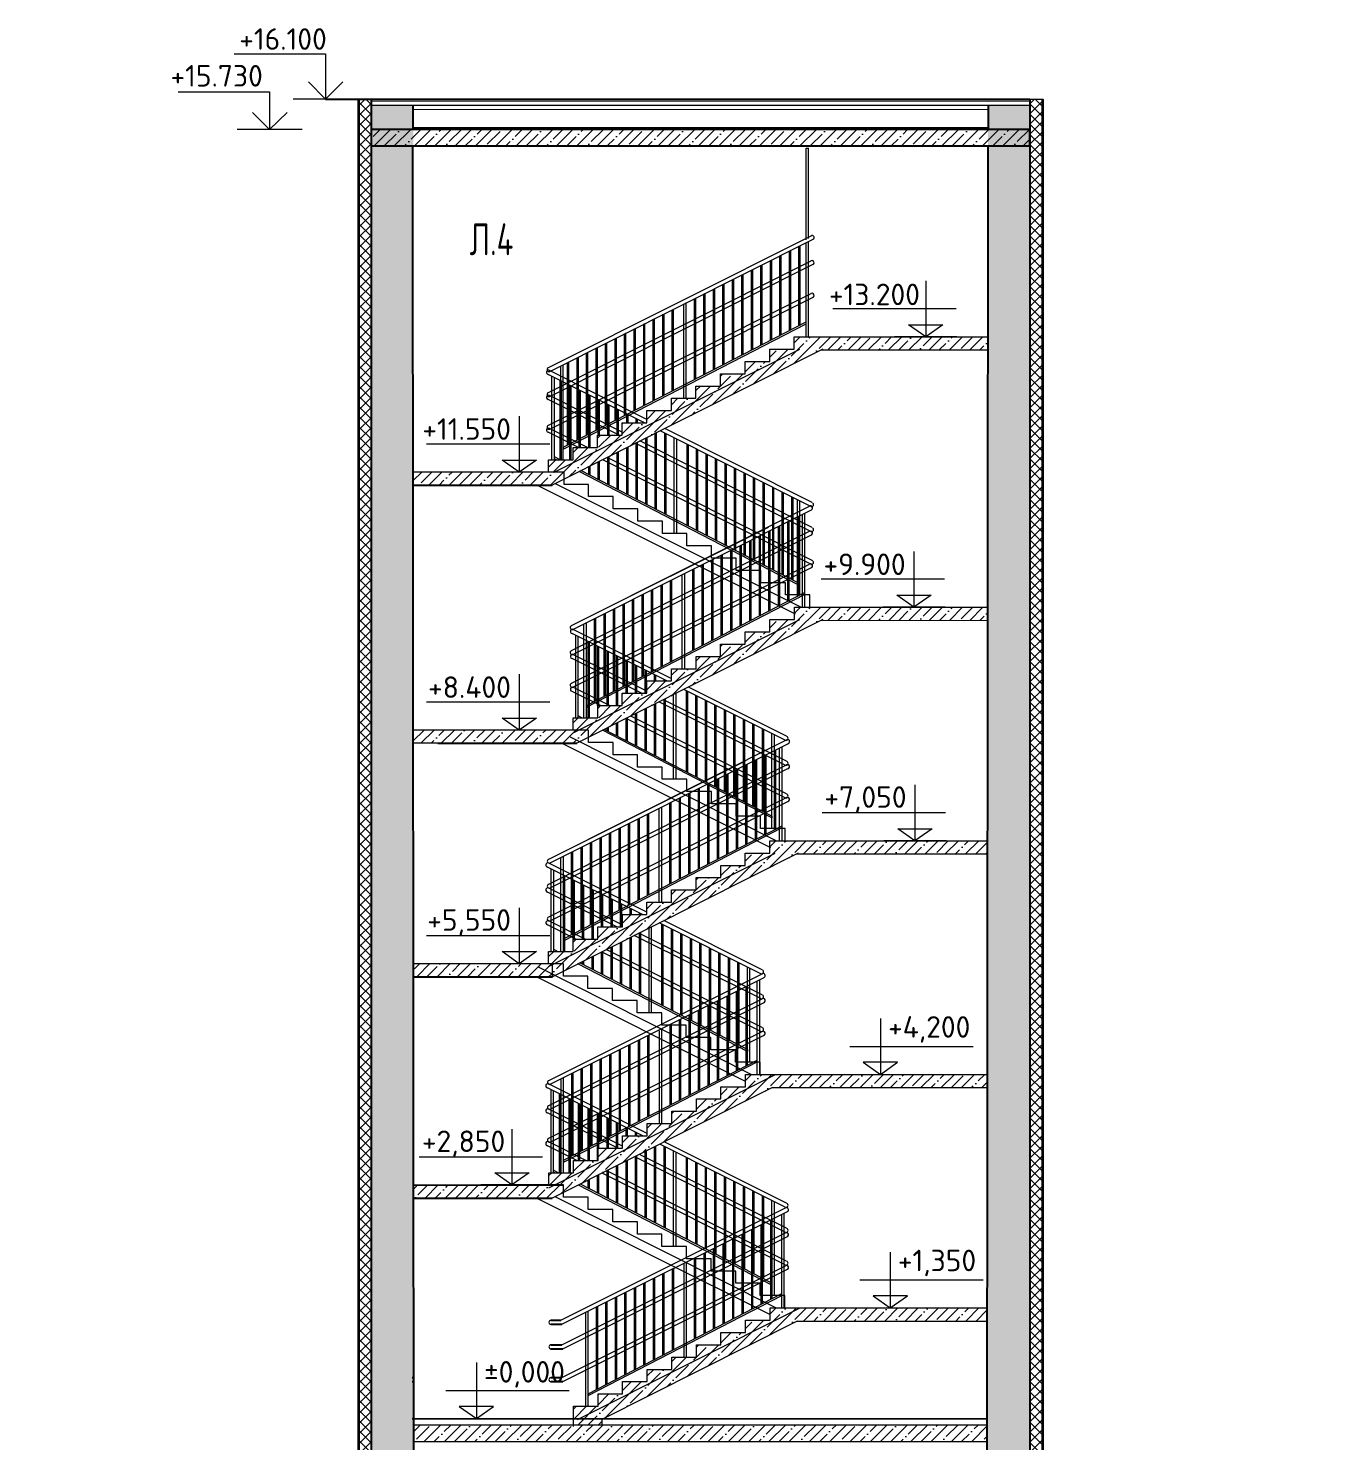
# Model space of a CAD drawing. Header units: millimetres. Extents: x -136099598 to 11807193, y 0 to 779331.
# Drawn here: x 621189 to 637081, y 288270 to 305520 of the extents above; entities that cross this region are included whole.
import ezdxf
from ezdxf import colors
from ezdxf.entities.mleader import LeaderData, LeaderLine
from ezdxf.math import Vec2, Vec3

# ---------------------------------------------------------------- set-up
doc = ezdxf.new("R2010")
doc.units = ezdxf.units.MM
doc.header["$MEASUREMENT"] = 0
doc.layers.get('0').update_dxf_attribs({"color": 250, "lineweight": 9})
doc.layers.add('PDF _0', color=7, linetype='Continuous')
for name, color, linetype, lineweight in [('АР_Отметки', 250, 'Continuous', 15), ('СТЕНЫ кирпич ЛИДЕР', 250, 'Continuous', 15), ('Штриховка', 7, 'Continuous', 5)]:
    doc.layers.add(name, color=color, linetype=linetype, lineweight=lineweight)
doc.styles.add('ISOCPEUR', font='isocpeur.ttf', dxfattribs={"width": 0.7})
doc.styles.add('PDF ISOCPEUR', font='isocpeur.ttf')
pattern_1 = [(45, (-72610.68, 5075.9), (-61.871843, 61.871843), []), (135, (-72610.68, 5075.9), (-61.871843, -61.871843), [])]
pattern_2 = [(45, (-68237.44, 8036.33), (-123.743687, 123.743687), []), (45, (-68113.7, 8036.33), (-123.743687, 123.743687), [218.75, -43.75, 0, -43.75])]

# ---------------------------------------------------------------- blocks, each defined once
blk = doc.blocks.new('A$Cd8d14d9d')
at = {"ltscale": 150}
for p, q in [((0, 682), (0, 0)), ((-372, 341), (1132, 341)), ((-380, 0), (380, 0))]:
    blk.add_line(p, q, dxfattribs=at)
blk.add_lwpolyline([(0, 0), (210, 147), (-210, 147), (0, 0)], dxfattribs=at)
blk = doc.blocks.new('A$C60dc54dd')
at = {"ltscale": 150}
for p, q in [((-149, 1127), (2462, 2432)), ((-149, 1127), (2251, 2327)), ((-133, 1079), (2469, 2379)), ((2257, 1301), (2257, 2274)), ((2273, 1310), (2273, 2282)), ((2393, 1208), (2393, 2342)), ((2393, 1374), (2393, 2342)), ((2423, 1208), (2423, 2357)), ((2423, 1389), (2423, 2351)), ((-149, 822), (2452, 2122)), ((-133, 774), (2469, 2074)), ((1909, 1124), (1909, 2099)), ((1925, 1132), (1925, 2107)), ((2025, 1184), (2025, 2156)), ((2041, 1192), (2041, 2164)), ((2141, 1243), (2141, 2217)), ((2157, 1251), (2157, 2225)), ((1561, 944), (1561, 1925)), ((1577, 952), (1577, 1932)), ((1677, 1007), (1677, 1985)), ((1693, 1015), (1693, 1993)), ((1793, 1065), (1793, 2042)), ((1809, 1073), (1809, 2050)), ((1200, 600), (1200, 1733)), ((1230, 600), (1230, 1748)), ((1329, 826), (1329, 1811)), ((1345, 834), (1345, 1819)), ((1445, 885), (1445, 1868)), ((1461, 893), (1461, 1876)), ((-149, 422), (2452, 1722)), ((-133, 374), (2469, 1674)), ((826, 564), (826, 1561)), ((842, 572), (842, 1569)), ((942, 623), (942, 1618)), ((958, 631), (958, 1626)), ((1058, 681), (1058, 1673)), ((1074, 690), (1074, 1681)), ((478, 385), (478, 1385)), ((494, 393), (494, 1393)), ((594, 444), (594, 1443)), ((610, 452), (610, 1451)), ((710, 503), (710, 1501)), ((726, 511), (726, 1508)), ((30, 152), (2393, 1374)), ((30, 129), (2393, 1352)), ((146, 209), (146, 1212)), ((246, 260), (246, 1262)), ((262, 268), (262, 1270)), ((362, 319), (362, 1320)), ((378, 327), (378, 1328)), ((0, 0), (0, 1140)), ((30, 0), (30, 1155)), ((130, 201), (130, 1204)), ((30, 152), (30, 129))]:
    blk.add_line(p, q, dxfattribs=at)
for centre, radius, start, end in [((2463, 2405), 26.6, 282.7364, 93.0264), ((2464, 2100), 25.6, 280.7204, 119.321), ((2464, 1700), 25.6, 280.7204, 119.321), ((-142, 1102), 25.1, 115.4765, 291.9955), ((-142, 797), 25.1, 115.4765, 291.9955), ((-142, 397), 25.1, 115.4765, 291.9955)]:
    blk.add_arc(centre, radius, start, end, dxfattribs=at)
blk = doc.blocks.new('A$Cf1d234b8')
at = {"ltscale": 150}
for p, q in [((-149, 1127), (2762, 2587)), ((-133, 1079), (2769, 2535)), ((2605, 1479), (2605, 2451)), ((2621, 1487), (2621, 2459)), ((2668, 1349), (2668, 2483)), ((2698, 1349), (2698, 2497)), ((-149, 1127), (2251, 2327)), ((-149, 822), (2752, 2277)), ((2257, 1301), (2257, 2274)), ((2273, 1310), (2273, 2282)), ((2373, 1361), (2373, 2334)), ((2389, 1369), (2389, 2342)), ((2489, 1420), (2489, 2395)), ((2505, 1428), (2505, 2402)), ((-133, 774), (2769, 2230)), ((1909, 1124), (1909, 2099)), ((1925, 1132), (1925, 2107)), ((2025, 1184), (2025, 2156)), ((2041, 1192), (2041, 2164)), ((2141, 1243), (2141, 2217)), ((2157, 1251), (2157, 2225)), ((1561, 944), (1561, 1925)), ((1577, 952), (1577, 1932)), ((1677, 1007), (1677, 1985)), ((1693, 1015), (1693, 1993)), ((1793, 1065), (1793, 2042)), ((1809, 1073), (1809, 2050)), ((-149, 422), (2752, 1877)), ((-133, 374), (2769, 1830)), ((1200, 600), (1200, 1747)), ((1230, 600), (1230, 1762)), ((1329, 826), (1329, 1811)), ((1345, 834), (1345, 1819)), ((1445, 885), (1445, 1868)), ((1461, 893), (1461, 1876)), ((826, 564), (826, 1561)), ((842, 572), (842, 1569)), ((942, 623), (942, 1618)), ((958, 631), (958, 1626)), ((1058, 681), (1058, 1673)), ((1074, 690), (1074, 1681)), ((30, 152), (2693, 1530)), ((30, 129), (2693, 1507)), ((478, 385), (478, 1385)), ((494, 393), (494, 1393)), ((594, 444), (594, 1443)), ((610, 452), (610, 1451)), ((710, 503), (710, 1501)), ((726, 511), (726, 1508)), ((146, 209), (146, 1212)), ((246, 260), (246, 1262)), ((262, 268), (262, 1270)), ((362, 319), (362, 1320)), ((378, 327), (378, 1328)), ((0, 0), (0, 1140)), ((30, 0), (30, 1155)), ((130, 201), (130, 1204)), ((30, 152), (30, 129))]:
    blk.add_line(p, q, dxfattribs=at)
for centre, radius, start, end in [((2764, 2561), 26.6, 282.7364, 93.0264), ((2765, 2255), 25.6, 280.7204, 119.321), ((2765, 1855), 25.6, 280.7204, 119.321), ((-142, 1102), 25.1, 115.4765, 291.9955), ((-142, 797), 25.1, 115.4765, 291.9955), ((-142, 397), 25.1, 115.4765, 291.9955)]:
    blk.add_arc(centre, radius, start, end, dxfattribs=at)
blk = doc.blocks.new('A$C37cbaa30')
at = {"ltscale": 150}
for p, q in [((2995, 2685), (2995, 3802)), ((2995, 3802), (3025, 3802)), ((3025, 2700), (3025, 3802)), ((-149, 1127), (3064, 2739)), ((-133, 1079), (3071, 2687)), ((2907, 1631), (2907, 2603)), ((2923, 1639), (2923, 2611)), ((2995, 1500), (2995, 2649)), ((3025, 1500), (3025, 2664)), ((-149, 822), (3054, 2429)), ((2559, 1458), (2559, 2430)), ((2575, 1466), (2575, 2438)), ((2675, 1517), (2675, 2490)), ((2691, 1525), (2691, 2498)), ((2791, 1576), (2791, 2551)), ((2807, 1584), (2807, 2559)), ((-133, 774), (3071, 2382)), ((2211, 1280), (2211, 2255)), ((2227, 1288), (2227, 2263)), ((2327, 1340), (2327, 2313)), ((2343, 1348), (2343, 2320)), ((2443, 1399), (2443, 2373)), ((2459, 1407), (2459, 2381)), ((1863, 1100), (1863, 2081)), ((1879, 1108), (1879, 2089)), ((1979, 1163), (1979, 2141)), ((1995, 1171), (1995, 2149)), ((2095, 1221), (2095, 2198)), ((2111, 1230), (2111, 2206)), ((-149, 422), (3054, 2029)), ((-133, 374), (3071, 1982)), ((1502, 756), (1502, 1904)), ((1532, 756), (1532, 1919)), ((1631, 982), (1631, 1967)), ((1647, 991), (1647, 1975)), ((1747, 1041), (1747, 2024)), ((1763, 1049), (1763, 2032)), ((1244, 779), (1244, 1775)), ((1260, 787), (1260, 1782)), ((1360, 838), (1360, 1829)), ((1376, 846), (1376, 1837)), ((30, 152), (2995, 1682)), ((30, 129), (2995, 1659)), ((896, 600), (896, 1599)), ((912, 608), (912, 1607)), ((1012, 659), (1012, 1657)), ((1028, 667), (1028, 1665)), ((1128, 720), (1128, 1717)), ((1144, 728), (1144, 1725)), ((548, 416), (548, 1418)), ((564, 424), (564, 1426)), ((664, 475), (664, 1476)), ((680, 483), (680, 1484)), ((780, 541), (780, 1541)), ((796, 549), (796, 1549)), ((199, 240), (199, 1243)), ((215, 248), (215, 1251)), ((315, 299), (315, 1302)), ((331, 307), (331, 1310)), ((432, 357), (432, 1361)), ((448, 365), (448, 1368)), ((0, 0), (0, 1140)), ((30, 0), (30, 1155)), ((83, 182), (83, 1185)), ((99, 190), (99, 1193)), ((30, 152), (30, 129))]:
    blk.add_line(p, q, dxfattribs=at)
for centre, radius, start, end in [((3065, 2713), 26.6, 282.7364, 93.0264), ((3066, 2407), 25.6, 280.7204, 119.321), ((3066, 2007), 25.6, 280.7204, 119.321), ((-142, 1102), 25.1, 115.4765, 291.9955), ((-142, 797), 25.1, 115.4765, 291.9955), ((-142, 397), 25.1, 115.4765, 291.9955)]:
    blk.add_arc(centre, radius, start, end, dxfattribs=at)
blk = doc.blocks.new('_DotSmall')
at = {"color": 0, "linetype": 'ByBlock', "const_width": 0.5}
blk.add_lwpolyline([(-0.0625, 0, 1), (0.0625, 0, 1)], format="xyb", close=True, dxfattribs=at)
blk = doc.blocks.new('A$C9e53ad89')
at = {"ltscale": 150}
for p, q in [((-1574, 1950), (-2739, 2535)), ((-1521, 1980), (-2732, 2587)), ((-2693, 1500), (-2693, 2512)), ((-2663, 1500), (-2663, 2498)), ((-2591, 1500), (-2591, 2459)), ((-2575, 1500), (-2575, 2451)), ((-1821, 1825), (-2722, 2277)), ((-2475, 1500), (-2475, 2402)), ((-2459, 1500), (-2459, 2395)), ((-2359, 1650), (-2359, 2342)), ((-2343, 1650), (-2343, 2334)), ((-2243, 1650), (-2243, 2282)), ((-2227, 1650), (-2227, 2274)), ((-1879, 1798), (-2739, 2230)), ((-2127, 1650), (-2127, 2225)), ((-2111, 1800), (-2111, 2217)), ((-2011, 1800), (-2011, 2164)), ((-1995, 1800), (-1995, 2156)), ((-1895, 1800), (-1895, 2107)), ((-1879, 1798), (-1879, 2099)), ((-1779, 1950), (-1779, 2050)), ((-1763, 1950), (-1763, 2042)), ((-1663, 1950), (-1663, 1993)), ((-1647, 1950), (-1647, 1985)), ((-2381, 1650), (-2739, 1830)), ((-2269, 1650), (-2722, 1877)), ((-1547, 952), (-1547, 1758)), ((-1531, 944), (-1531, 1766)), ((-1431, 893), (-1431, 1816)), ((-1415, 885), (-1415, 1824)), ((163, 1079), (-1369, 1847)), ((-1315, 834), (-1315, 1819)), ((179, 1127), (-1313, 1875)), ((-1299, 826), (-1299, 1811)), ((-1200, 600), (-1200, 1762)), ((-1170, 600), (-1170, 1747)), ((-1895, 1132), (-1895, 1582)), ((-1879, 1124), (-1879, 1590)), ((-1779, 1073), (-1779, 1641)), ((-1763, 1065), (-1763, 1649)), ((163, 774), (-1672, 1694)), ((-1663, 1015), (-1663, 1699)), ((-1647, 1007), (-1647, 1707)), ((179, 822), (-1616, 1723)), ((-1044, 690), (-1044, 1681)), ((-1028, 681), (-1028, 1673)), ((-928, 631), (-928, 1626)), ((-912, 623), (-912, 1618)), ((-812, 572), (-812, 1569)), ((-796, 564), (-796, 1561)), ((-2606, 1500), (-2663, 1530)), ((-2649, 1500), (-2663, 1507)), ((-2243, 1310), (-2243, 1407)), ((-2227, 1301), (-2227, 1415)), ((-2127, 1251), (-2127, 1466)), ((-2111, 1243), (-2111, 1474)), ((163, 374), (-2070, 1494)), ((179, 422), (-2014, 1522)), ((-2011, 1192), (-2011, 1524)), ((-1995, 1184), (-1995, 1532)), ((-696, 511), (-696, 1508)), ((-680, 503), (-680, 1501)), ((-580, 452), (-580, 1451)), ((-564, 444), (-564, 1443)), ((-464, 393), (-464, 1393)), ((-448, 385), (-448, 1385)), ((0, 129), (-2358, 1349)), ((0, 152), (-2336, 1360)), ((-348, 327), (-348, 1328)), ((-332, 319), (-332, 1320)), ((-232, 268), (-232, 1270)), ((-216, 260), (-216, 1262)), ((-116, 209), (-116, 1212)), ((-100, 201), (-100, 1204)), ((0, 0), (0, 1155)), ((30, 0), (30, 1140)), ((0, 152), (0, 129))]:
    blk.add_line(p, q, dxfattribs=at)
for centre, radius, start, end in [((-2734, 2561), 26.6, 86.9736, 257.2636), ((-2735, 2255), 25.6, 60.679, 259.2796), ((-2735, 1855), 25.6, 60.679, 259.2796), ((172, 1102), 25.1, 248.0045, 64.5235), ((172, 797), 25.1, 248.0045, 64.5235), ((172, 397), 25.1, 248.0045, 64.5235)]:
    blk.add_arc(centre, radius, start, end, dxfattribs=at)
blk = doc.blocks.new('A$C8996619b')
at = {"ltscale": 150}
for p, q in [((-1228, 1830), (-2432, 2432)), ((-1282, 1801), (-2439, 2379)), ((-2393, 1351), (-2393, 2357)), ((-2393, 1389), (-2393, 2351)), ((-2363, 1351), (-2363, 2342)), ((-2363, 1374), (-2363, 2342)), ((-2243, 1351), (-2243, 2282)), ((-2227, 1351), (-2227, 2274)), ((-1592, 1651), (-2439, 2074)), ((-1528, 1675), (-2422, 2122)), ((-2127, 1501), (-2127, 2225)), ((-2111, 1501), (-2111, 2217)), ((-2011, 1501), (-2011, 2164)), ((-1995, 1501), (-1995, 2156)), ((-1895, 1501), (-1895, 2107)), ((-1879, 1501), (-1879, 2099)), ((-1779, 1651), (-1779, 2050)), ((-1763, 1651), (-1763, 2042)), ((-1663, 1651), (-1663, 1993)), ((-1647, 1651), (-1647, 1985)), ((-1547, 1651), (-1547, 1932)), ((-1531, 1651), (-1531, 1925)), ((-1431, 1801), (-1431, 1876)), ((-1415, 1801), (-1415, 1868)), ((-1315, 1801), (-1315, 1819)), ((-1299, 1801), (-1299, 1811)), ((179, 1127), (-1020, 1726)), ((-2092, 1501), (-2439, 1674)), ((-1980, 1501), (-2422, 1722)), ((179, 822), (-1324, 1573)), ((-1315, 834), (-1315, 1578)), ((-1299, 826), (-1299, 1586)), ((-1200, 600), (-1200, 1636)), ((-1170, 600), (-1170, 1651)), ((163, 1079), (-1076, 1698)), ((-1044, 690), (-1044, 1681)), ((-1028, 681), (-1028, 1673)), ((-928, 631), (-928, 1626)), ((-912, 623), (-912, 1618)), ((-812, 572), (-812, 1569)), ((-796, 564), (-796, 1561)), ((-1663, 1015), (-1663, 1403)), ((-1647, 1007), (-1647, 1411)), ((-1547, 952), (-1547, 1461)), ((-1531, 944), (-1531, 1469)), ((-1431, 893), (-1431, 1520)), ((-1415, 885), (-1415, 1528)), ((163, 774), (-1380, 1545)), ((-696, 511), (-696, 1508)), ((-680, 503), (-680, 1501)), ((-580, 452), (-580, 1451)), ((-564, 444), (-564, 1443)), ((-464, 393), (-464, 1393)), ((-448, 385), (-448, 1385)), ((-2318, 1351), (-2363, 1374)), ((-2361, 1351), (-2363, 1352)), ((0, 152), (-2046, 1210)), ((-2011, 1192), (-2011, 1228)), ((-1995, 1184), (-1995, 1236)), ((-1895, 1132), (-1895, 1286)), ((-1879, 1124), (-1879, 1294)), ((-1779, 1073), (-1779, 1345)), ((163, 374), (-1779, 1344)), ((-1763, 1065), (-1763, 1353)), ((179, 422), (-1723, 1373)), ((-348, 327), (-348, 1328)), ((-332, 319), (-332, 1320)), ((-232, 268), (-232, 1270)), ((-216, 260), (-216, 1262)), ((-116, 209), (-116, 1212)), ((0, 129), (-2068, 1199)), ((-100, 201), (-100, 1204)), ((0, 0), (0, 1155)), ((30, 0), (30, 1140)), ((0, 152), (0, 129))]:
    blk.add_line(p, q, dxfattribs=at)
for centre, radius, start, end in [((-2433, 2405), 26.6, 86.9736, 257.2636), ((-2434, 2100), 25.6, 60.679, 259.2796), ((-2434, 1700), 25.6, 60.679, 259.2796), ((172, 1102), 25.1, 248.0045, 64.5235), ((172, 797), 25.1, 248.0045, 64.5235), ((172, 397), 25.1, 248.0045, 64.5235)]:
    blk.add_arc(centre, radius, start, end, dxfattribs=at)
blk = doc.blocks.new('A$Cab4fdd80')
at = {"ltscale": 150}
for p, q in [((-1866, 2100), (-3041, 2691)), ((-1838, 2142), (-3034, 2743)), ((-2995, 1650), (-2995, 2668)), ((-2965, 1650), (-2965, 2654)), ((-2893, 1650), (-2893, 2615)), ((-2877, 1650), (-2877, 2608)), ((-2138, 1988), (-3024, 2433)), ((-2777, 1650), (-2777, 2559)), ((-2761, 1650), (-2761, 2551)), ((-2661, 1800), (-2661, 2498)), ((-2645, 1800), (-2645, 2490)), ((-2545, 1800), (-2545, 2438)), ((-2529, 1800), (-2529, 2430)), ((-2175, 1950), (-3041, 2386)), ((-2429, 1950), (-2429, 2381)), ((-2413, 1950), (-2413, 2373)), ((-2313, 1950), (-2313, 2320)), ((-2297, 1950), (-2297, 2313)), ((-2197, 1950), (-2197, 2263)), ((-2181, 1950), (-2181, 2255)), ((-2081, 2100), (-2081, 2206)), ((-2065, 2100), (-2065, 2198)), ((-1965, 2100), (-1965, 2149)), ((-1949, 2100), (-1949, 2141)), ((-2671, 1800), (-3041, 1986)), ((-2560, 1800), (-3024, 2033)), ((-1849, 1108), (-1849, 1915)), ((-1833, 1100), (-1833, 1923)), ((-1733, 1049), (-1733, 1974)), ((-1717, 1041), (-1717, 1982)), ((163, 1079), (-1674, 2003)), ((179, 1127), (-1618, 2031)), ((-1617, 991), (-1617, 1975)), ((-1601, 982), (-1601, 1967)), ((-1502, 756), (-1502, 1919)), ((-1472, 756), (-1472, 1904)), ((-2197, 1288), (-2197, 1740)), ((-2181, 1280), (-2181, 1748)), ((-2081, 1230), (-2081, 1799)), ((-2065, 1221), (-2065, 1807)), ((163, 774), (-1977, 1851)), ((-1965, 1171), (-1965, 1857)), ((-1949, 1163), (-1949, 1865)), ((179, 822), (-1921, 1879)), ((-1346, 846), (-1346, 1837)), ((-1330, 838), (-1330, 1829)), ((-1230, 787), (-1230, 1782)), ((-1214, 779), (-1214, 1775)), ((-2895, 1650), (-2965, 1686)), ((-2939, 1650), (-2965, 1663)), ((-2545, 1466), (-2545, 1565)), ((-2529, 1458), (-2529, 1573)), ((-2429, 1407), (-2429, 1624)), ((-2413, 1399), (-2413, 1632)), ((163, 374), (-2375, 1651)), ((179, 422), (-2319, 1679)), ((-2313, 1348), (-2313, 1682)), ((-2297, 1340), (-2297, 1690)), ((-1114, 728), (-1114, 1725)), ((-1098, 720), (-1098, 1717)), ((-998, 667), (-998, 1665)), ((-982, 659), (-982, 1657)), ((-882, 608), (-882, 1607)), ((-866, 600), (-866, 1599)), ((0, 129), (-2662, 1506)), ((0, 152), (-2640, 1517)), ((-766, 549), (-766, 1549)), ((-750, 541), (-750, 1541)), ((-650, 483), (-650, 1484)), ((-634, 475), (-634, 1476)), ((-534, 424), (-534, 1426)), ((-518, 416), (-518, 1418)), ((-418, 365), (-418, 1368)), ((-402, 357), (-402, 1361)), ((-301, 307), (-301, 1310)), ((-285, 299), (-285, 1302)), ((-185, 248), (-185, 1251)), ((-169, 240), (-169, 1243)), ((-69, 190), (-69, 1193)), ((-53, 182), (-53, 1185)), ((0, 0), (0, 1155)), ((30, 0), (30, 1140)), ((0, 152), (0, 129))]:
    blk.add_line(p, q, dxfattribs=at)
for centre, radius, start, end in [((-3035, 2717), 26.6, 86.9736, 257.2636), ((-3036, 2411), 25.6, 60.679, 259.2796), ((-3036, 2011), 25.6, 60.679, 259.2796), ((172, 1102), 25.1, 248.0045, 64.5235), ((172, 797), 25.1, 248.0045, 64.5235), ((172, 397), 25.1, 248.0045, 64.5235)]:
    blk.add_arc(centre, radius, start, end, dxfattribs=at)

msp = doc.modelspace()

# ---------------------------------------------------------------- hatches: boundary and pattern name
at = {"ltscale": 100, "transparency": 33554687}
h = msp.add_hatch(dxfattribs=at)
h.set_pattern_fill('ANSI35', color=0, scale=700)
h.set_pattern_definition(pattern_2)
h.paths.add_polyline_path([(625886.949, 304580.022), (625887.01, 287366.637), (625371.899, 287366.64), (625371.837, 304580.024)])
h = msp.add_hatch(dxfattribs=at)
h.set_pattern_fill('ANSI35', color=0, scale=700)
h.set_pattern_definition(pattern_2)
h.paths.add_polyline_path([(632899.577, 304579.253), (632889.946, 287366.64), (633410.007, 287366.64), (633410.073, 304580.793)])
h = msp.add_hatch(dxfattribs=at)
h.set_pattern_fill('ANSI35', color=0, scale=700)
h.set_pattern_definition([(45, (127700.57, 3129.59), (-123.743687, 123.743687), []), (45, (127824.32, 3129.59), (-123.743687, 123.743687), [218.75, -43.75, 0, -43.75])])
h.paths.add_polyline_path([(633410.039, 304284.164), (625371.808, 304284.133), (625371.929, 304084.219), (625882.603, 304084.176), (625843.032, 304084.176), (633410.039, 304084.227)])
h = msp.add_hatch(dxfattribs=at)
h.set_pattern_fill('ANSI35', color=0, scale=700)
h.set_pattern_definition([(45, (-761587.18, -276703.47), (-123.743687, 123.743687), []), (45, (-761463.44, -276703.47), (-123.743687, 123.743687), [218.75, -43.75, 0, -43.75])])
h.paths.add_polyline_path([(628135.607, 300403.937), (628500.689, 300403.911), (627581.169, 299944.159), (625886.151, 299944.157), (625886.151, 300104.157), (627535.562, 300105.048), (627535.562, 300253.955), (627835.586, 300254.605), (627835.586, 300403.955)])
h.paths.add_polyline_path([(630863.933, 301593.955), (632897.765, 301594.115), (632897.765, 301754.115), (630535.563, 301753.955), (630535.563, 301603.955), (630235.563, 301603.955), (630235.563, 301453.955), (629935.563, 301453.955), (629935.563, 301303.955), (629635.563, 301303.955), (629635.563, 301153.955), (629335.563, 301153.955), (629335.563, 301003.955), (629035.563, 301003.955), (629035.563, 300853.955), (628735.563, 300853.955), (628735.563, 300703.955), (628435.563, 300703.955), (628435.563, 300553.955), (628135.563, 300553.955), (628135.586, 300403.95), (628500.689, 300403.911)])
h = msp.add_hatch(dxfattribs=at)
h.set_pattern_fill('ANSI35', color=0, scale=700)
h.set_pattern_definition([(45, (-761586.08, -280003.27), (-123.743687, 123.743687), []), (45, (-761462.33, -280003.27), (-123.743687, 123.743687), [218.75, -43.75, 0, -43.75])])
h.paths.add_polyline_path([(628136.711, 297104.142), (628501.793, 297104.115), (627882.297, 296794.331), (625886.755, 296794.167), (625886.712, 296954.393), (627836.69, 296954.81), (627836.69, 297104.159)])
h.paths.add_polyline_path([(630865.037, 298294.159), (632895.982, 298294.157), (632895.982, 298454.157), (630536.667, 298454.159), (630536.667, 298304.159), (630236.667, 298304.159), (630236.667, 298154.159), (629936.667, 298154.159), (629936.667, 298004.159), (629636.667, 298004.159), (629636.667, 297854.159), (629336.667, 297854.159), (629336.667, 297704.159), (629036.667, 297704.159), (629036.667, 297554.159), (628736.667, 297554.159), (628736.667, 297404.159), (628436.667, 297404.159), (628436.667, 297254.159), (628136.667, 297254.159), (628136.691, 297104.155), (628501.793, 297104.115)])
h = msp.add_hatch(dxfattribs=at)
h.set_pattern_fill('ANSI35', color=0, scale=700)
h.set_pattern_definition([(45, (-761885.08, -282853.1), (-123.743687, 123.743687), []), (45, (-761761.34, -282853.1), (-123.743687, 123.743687), [218.75, -43.75, 0, -43.75])])
h.paths.add_polyline_path([(627837.705, 294254.314), (628202.787, 294254.287), (627583.29, 293944.503), (625888.273, 293944.501), (625888.229, 294104.728), (627537.684, 294104.982), (627537.684, 294254.332)])
h.paths.add_polyline_path([(630566.031, 295444.332), (632894.443, 295444.169), (632894.443, 295604.169), (630237.661, 295604.332), (630237.661, 295454.332), (629937.661, 295454.332), (629937.661, 295304.332), (629637.661, 295304.332), (629637.661, 295154.332), (629337.661, 295154.332), (629337.661, 295004.332), (629037.661, 295004.332), (629037.661, 294854.332), (628737.661, 294854.332), (628737.661, 294704.332), (628437.661, 294704.332), (628437.661, 294554.332), (628137.661, 294554.332), (628137.661, 294404.332), (627837.661, 294404.332), (627837.684, 294254.327), (628202.787, 294254.287)])
h = msp.add_hatch(dxfattribs=at)
h.set_pattern_fill('ANSI35', color=0, scale=700)
h.set_pattern_definition([(45, (-762182.06, -285703.98), (-123.743687, 123.743687), []), (45, (-762058.32, -285703.98), (-123.743687, 123.743687), [218.75, -43.75, 0, -43.75])])
h.paths.add_polyline_path([(627540.729, 291403.433), (627905.811, 291403.407), (627582.335, 291240.714), (625889.774, 291244.468), (625889.688, 291403.847)])
h.paths.add_polyline_path([(630269.055, 292593.451), (632892.904, 292593.288), (632892.904, 292753.288), (629940.685, 292753.451), (629940.685, 292603.451), (629640.685, 292603.451), (629640.685, 292453.451), (629340.685, 292453.451), (629340.685, 292303.451), (629040.685, 292303.451), (629040.685, 292153.451), (628740.685, 292153.451), (628740.685, 292003.451), (628440.685, 292003.451), (628440.685, 291853.451), (628140.685, 291853.451), (628140.685, 291703.451), (627840.685, 291703.451), (627840.685, 291553.451), (627540.685, 291553.451), (627540.708, 291403.446), (627905.811, 291403.407)])
h = msp.add_hatch(dxfattribs=at)
h.set_pattern_fill('ANSI35', color=0, scale=700)
h.set_pattern_definition([(45, (-761882.06, -288553.98), (-123.743687, 123.743687), []), (45, (-761758.32, -288553.98), (-123.743687, 123.743687), [218.75, -43.75, 0, -43.75])])
h.paths.add_polyline_path([(627840.723, 288543.442), (628186.031, 288543.442), (628186.031, 288473.927), (627840.723, 288473.927)])
h.paths.add_polyline_path([(630569.055, 289743.446), (632891.408, 289743.446), (632891.408, 289903.446), (630240.685, 289903.446), (630240.685, 289753.446), (629940.685, 289753.446), (629940.685, 289603.446), (629640.685, 289603.446), (629640.685, 289453.446), (629340.685, 289453.446), (629340.685, 289303.446), (629040.685, 289303.446), (629040.685, 289153.446), (628740.685, 289153.446), (628740.685, 289003.446), (628440.685, 289003.446), (628440.685, 288853.446), (628140.685, 288853.446), (628140.685, 288703.446), (627840.685, 288703.446), (627840.685, 288543.442), (628186.031, 288543.442)])
h = msp.add_hatch(dxfattribs=at)
h.set_pattern_fill('ANSI35', color=0, scale=700)
h.set_pattern_definition([(45, (-59399.8, 319.78), (-123.743687, 123.743687), []), (45, (-59276.05, 319.78), (-123.743687, 123.743687), [218.75, -43.75, 0, -43.75])])
h.paths.add_polyline_path([(632890.632, 288473.937), (632890.593, 288273.937), (625891.187, 288273.927), (625891.225, 288473.927)])
at = {"layer": 'Штриховка', "transparency": 33554636}
h = msp.add_hatch(dxfattribs=at)
h.set_pattern_fill('ANSI37', color=256, scale=700)
h.set_pattern_definition(pattern_1)
h.paths.add_polyline_path([(625371.593, 304655.919), (625371.865, 287366.645), (625221.86, 287366.635), (625221.684, 304655.919)])
h = msp.add_hatch(dxfattribs=at)
h.set_pattern_fill('ANSI37', color=256, scale=700)
h.set_pattern_definition(pattern_1)
h.paths.add_polyline_path([(633410.313, 304655.661), (633410.041, 287366.645), (633560.045, 287366.635), (633560.222, 304655.661)])

# ---------------------------------------------------------------- linework, layer by layer
at = {"ltscale": 150}
for p, q in [((625882.531, 304655.919), (625211.778, 304656.113, 0.04)), ((625211.778, 304655.679, 0.325), (625211.778, 287366.64, -0.008)), ((625372.6, 304634.457), (633410.771, 304630.023)), ((625882.191, 304634.176), (632899.533, 304630.304)), ((632899.574, 304653.883), (633570.128, 304655.919)), ((633570.128, 304655.919), (633570.128, 287366.64)), ((625372.6, 304580.023), (633410.771, 304580.023)), ((625882.136, 304534.176), (632899.478, 304530.304)), ((625882.6, 304534.457), (632900.772, 304530.023)), ((625882.6, 304310.023), (632900.772, 304310.023)), ((627605.149, 300104.159, 0.322), (630600.985, 301603.955, 0.322)), ((627581.169, 300104.159, 0.34), (625886.151, 300104.157, 0.34)), ((625886.151, 299944.157, 0.34), (627581.169, 299944.159, 0.34)), ((627836.696, 296919.729, 0.322), (630602.09, 298304.159, 0.322)), ((627882.297, 296954.331, 0.34), (626187.279, 296954.329, 0.34)), ((626187.279, 296794.329, 0.34), (627882.297, 296794.331, 0.34)), ((627537.689, 294069.901, 0.322), (630303.083, 295454.332, 0.322)), ((627540.713, 291369.021, -0.011), (630306.107, 292753.451, -0.011)), ((627688.649, 289753.524, 0.576), (630434.387, 291130.325, 0.576)), ((627700.488, 289703.517, 0.576), (630444.793, 291075.314, 0.576)), ((630383.74, 289911.886, 0.576), (630383.74, 291045.632, 0.576)), ((630383.74, 290077.636, 0.576), (630383.74, 291045.632, 0.576)), ((630413.74, 289911.886, 0.576), (630413.74, 291060.299, 0.576)), ((630413.74, 290092.933, 0.576), (630413.74, 291054.483, 0.576)), ((630015.445, 289887.343, 0.576), (630015.445, 290859.935, 0.576)), ((630031.445, 289895.45, 0.576), (630031.445, 290867.757, 0.576)), ((630131.445, 289946.112, 0.576), (630131.445, 290920.757, 0.576)), ((630147.445, 289954.219, 0.576), (630147.445, 290928.579, 0.576)), ((630247.445, 290004.877, 0.576), (630247.445, 290977.469, 0.576)), ((630263.445, 290012.984, 0.576), (630263.445, 290985.291, 0.576)), ((627698.631, 289453.518, 0.576), (630427.465, 290817.87, 0.576)), ((627710.48, 289403.512, 0.576), (630444.793, 290770.314, 0.576)), ((629667.445, 289709.965, 0.576), (629667.445, 290688.723, 0.576)), ((629683.445, 289718.072, 0.576), (629683.445, 290696.545, 0.576)), ((629783.445, 289768.734, 0.576), (629783.445, 290745.435, 0.576)), ((629799.445, 289776.841, 0.576), (629799.445, 290753.257, 0.576)), ((629899.445, 289827.503, 0.576), (629899.445, 290802.147, 0.576)), ((629915.445, 289835.61, 0.576), (629915.445, 290809.97, 0.576)), ((629319.445, 289529.761, 0.576), (629319.445, 290514.69, 0.576)), ((629335.445, 289537.868, 0.576), (629335.445, 290522.512, 0.576)), ((629435.445, 289588.53, 0.576), (629435.445, 290571.402, 0.576)), ((629451.445, 289596.637, 0.576), (629451.445, 290579.224, 0.576)), ((629551.445, 289647.299, 0.576), (629551.445, 290628.114, 0.576)), ((629567.445, 289655.406, 0.576), (629567.445, 290635.936, 0.576)), ((627698.631, 289053.518, 0.576), (630427.465, 290417.87, 0.576)), ((627710.48, 289003.512, 0.576), (630444.793, 290370.314, 0.576)), ((628932.685, 289326.117, 0.576), (628932.685, 290321.826, 0.576)), ((628948.685, 289334.224, 0.576), (628948.685, 290329.781, 0.576)), ((629048.685, 289384.885, 0.576), (629048.685, 290376.228, 0.576)), ((629064.685, 289392.992, 0.576), (629064.685, 290384.139, 0.576)), ((629190.685, 289303.446, 0.576), (629190.685, 290436.201, 0.576)), ((629220.685, 289303.446, 0.576), (629220.685, 290451.035, 0.576)), ((631706.111, 290454.138, 0.564), (631711.481, 290456.826, 0.564)), ((628584.685, 289147.329, 0.576), (628584.685, 290146.315, 0.576)), ((628600.685, 289155.436, 0.576), (628600.685, 290154.271, 0.576)), ((628700.685, 289206.098, 0.576), (628700.685, 290203.991, 0.576)), ((628716.685, 289214.205, 0.576), (628716.685, 290211.946, 0.576)), ((628816.685, 289267.352, 0.576), (628816.685, 290264.15, 0.576)), ((628832.685, 289275.458, 0.576), (628832.685, 290272.106, 0.576)), ((628020.685, 288855.381, 0.576), (630383.74, 290077.876, 0.576)), ((628020.685, 288832.869, 0.576), (630383.74, 290055.455, 0.576)), ((628236.685, 288963.268, 0.576), (628236.685, 289965.535, 0.576)), ((628252.685, 288971.375, 0.576), (628252.685, 289973.49, 0.576)), ((628352.685, 289022.037, 0.576), (628352.685, 290023.21, 0.576)), ((628368.685, 289030.143, 0.576), (628368.685, 290031.165, 0.576)), ((628468.685, 289088.56, 0.576), (628468.685, 290088.64, 0.576)), ((628484.685, 289096.667, 0.576), (628484.685, 290096.595, 0.576)), ((627889.503, 288543.442, 0.564), (630606.107, 289903.446, 0.564)), ((627990.685, 288703.446, 0.576), (627990.685, 289843.223, 0.576)), ((628020.685, 288703.446, 0.576), (628020.685, 289858.14, 0.576)), ((628120.685, 288904.5, 0.576), (628120.685, 289907.86, 0.576)), ((628136.685, 288912.607, 0.576), (628136.685, 289915.815, 0.576)), ((628020.685, 288855.381, 0.576), (628020.685, 288832.869, 0.576))]:
    msp.add_line(p, q, dxfattribs=at)
at = {"color": 0, "ltscale": 100, "transparency": 33554687}
for p, q in [((630882.05, 301604.017, 0.333), (627581.169, 299944.159, 0.34)), ((627399.505, 299944.159, 0.34), (630546.025, 298373.051, 0.315)), ((627619.402, 299963.396, 0.196), (630620.932, 298454.159, 0.328)), ((630883.155, 298304.221, 0.333), (627882.297, 296794.331, 0.34)), ((627801.997, 296872.409, 0.341), (630319.011, 295604.332, 0.328)), ((627700.827, 296794.331, -0.184), (630244.104, 295523.223, 0.315)), ((630584.149, 295454.393, 0.333), (627583.29, 293944.503, 0.34)), ((627392.307, 293944.503, -0.518), (629937.691, 292672.342, -0.019)), ((627410.282, 294064.503, 0.007), (630012.598, 292753.451, -0.006)), ((630269.055, 292593.451), (627582.855, 291240.778, -0.649)), ((627402.749, 291240.714), (630240.685, 289822.338, 0.557)), ((627621.994, 291260.487, -0.64), (630315.592, 289903.446, 0.57)), ((630569.055, 289743.446, 0.576), (628186.031, 288543.442))]:
    msp.add_line(p, q, dxfattribs=at)
for points, elevation in [([(630535.563, 301603.955), (630535.563, 301753.955), (632897.808, 301754.117)], 0.334), ([(630535.563, 301603.955), (630535.563, 301753.955), (632897.808, 301754.117)], 0.334), ([(630235.54, 301453.987), (630235.54, 301603.987), (630535.54, 301603.987)], 0.334), ([(630863.553, 301594.71), (632897.721, 301593.611)], 0.334), ([(629935.54, 301303.987), (629935.54, 301453.987), (630235.54, 301453.987)], 0.334), ([(629635.54, 301153.987), (629635.54, 301303.987), (629935.54, 301303.987)], 0.334), ([(629335.54, 301003.987), (629335.54, 301153.987), (629635.54, 301153.987)], 0.334), ([(628735.563, 300703.955), (628735.563, 300853.955), (629035.563, 300853.955)], 0.334), ([(629035.563, 300853.955), (629035.54, 301003.987), (629335.54, 301003.987)], 0.334), ([(628435.563, 300553.955), (628435.563, 300703.955), (628735.563, 300703.955)], 0.334), ([(628135.563, 300403.955), (628135.563, 300553.955), (628435.563, 300553.955)], 0.334), ([(627835.563, 300253.955), (627835.563, 300403.955), (628135.563, 300403.955)], 0.334), ([(627535.563, 300103.955), (627535.563, 300253.955), (627835.563, 300253.955)], 0.334), ([(627726.025, 299954.159), (627726.025, 300104.159), (625884.5, 300104.331)], 0.334), ([(627726.025, 299954.159), (627726.025, 300104.159), (625886.151, 300104.157)], 0.334), ([(627399.699, 299944.159), (625884.629, 299945.047)], 0.334), ([(628026.025, 299804.159), (628026.025, 299954.159), (627726.025, 299954.159)], 0.334), ([(628326.025, 299654.159), (628326.025, 299804.159), (628026.025, 299804.159)], 0.334), ([(628626.025, 299504.159), (628626.025, 299654.159), (628326.025, 299654.159)], 0.334), ([(628926.025, 299354.159), (628926.025, 299504.159), (628626.025, 299504.159)], 0.334), ([(629226.025, 299204.159), (629226.025, 299354.159), (628926.025, 299354.159)], 0.334), ([(629526.025, 299054.159), (629526.025, 299204.159), (629226.025, 299204.159)], 0.334), ([(629826.025, 298904.159), (629826.025, 299054.159), (629526.025, 299054.159)], 0.334), ([(630126.025, 298754.159), (630126.025, 298904.159), (629826.025, 298904.159)], 0.334), ([(630426.025, 298604.159), (630426.025, 298754.159), (630126.025, 298754.159)], 0.334), ([(630726.025, 298454.159), (630726.025, 298604.159), (630426.025, 298604.159)], 0.334), ([(630536.667, 298304.159), (630536.667, 298454.159), (632896.026, 298454.159)], 0.334), ([(630536.667, 298304.159), (630536.667, 298454.159), (632896.026, 298454.159)], 0.334), ([(630236.644, 298154.192), (630236.644, 298304.192), (630536.644, 298304.192)], 0.334), ([(630864.658, 298294.914), (632895.939, 298293.817)], 0.334), ([(629936.644, 298004.192), (629936.644, 298154.192), (630236.644, 298154.192)], 0.334), ([(629636.644, 297854.192), (629636.644, 298004.192), (629936.644, 298004.192)], 0.334), ([(629336.644, 297704.192), (629336.644, 297854.192), (629636.644, 297854.192)], 0.334), ([(629036.667, 297554.159), (629036.644, 297704.192), (629336.644, 297704.192)], 0.334), ([(628436.667, 297254.159), (628436.667, 297404.159), (628736.667, 297404.159)], 0.334), ([(628736.667, 297404.159), (628736.667, 297554.159), (629036.667, 297554.159)], 0.334), ([(628136.667, 297104.159), (628136.667, 297254.159), (628436.667, 297254.159)], 0.334), ([(627836.691, 296954.127), (627836.667, 297104.159), (628136.667, 297104.159)], 0.334), ([(628024.104, 296804.332), (628024.104, 296954.332), (625886.69, 296954.332)], 0.334), ([(627700.827, 296794.331), (625886.69, 296794.331)], 0.334), ([(628324.104, 296654.332), (628324.104, 296804.332), (628024.104, 296804.332)], 0.334), ([(628624.104, 296504.332), (628624.104, 296654.332), (628324.104, 296654.332)], 0.334), ([(628924.104, 296354.332), (628924.104, 296504.332), (628624.104, 296504.332)], 0.334), ([(629224.104, 296204.332), (629224.104, 296354.332), (628924.104, 296354.332)], 0.334), ([(629524.104, 296054.332), (629524.104, 296204.332), (629224.104, 296204.332)], 0.334), ([(629824.104, 295904.332), (629824.104, 296054.332), (629524.104, 296054.332)], 0.334), ([(630124.104, 295754.332), (630124.104, 295904.332), (629824.104, 295904.332)], 0.334), ([(630424.104, 295604.332), (630424.104, 295754.332), (630124.104, 295754.332)], 0.334), ([(630237.661, 295454.332), (630237.661, 295604.332), (632888.384, 295604.332)], 0.334), ([(630237.661, 295454.332), (630237.661, 295604.332), (632888.384, 295604.332)], 0.334), ([(629937.638, 295304.364), (629937.638, 295454.364), (630237.638, 295454.364)], 0.334), ([(630565.651, 295445.086), (632894.399, 295443.006)], 0.334), ([(629337.638, 295004.364), (629337.638, 295154.364), (629637.638, 295154.364)], 0.334), ([(629637.638, 295154.364), (629637.638, 295304.364), (629937.638, 295304.364)], 0.334), ([(629037.638, 294854.364), (629037.638, 295004.364), (629337.638, 295004.364)], 0.334), ([(628737.661, 294704.332), (628737.638, 294854.364), (629037.638, 294854.364)], 0.334), ([(628437.661, 294554.332), (628437.661, 294704.332), (628737.661, 294704.332)], 0.334), ([(628137.661, 294404.332), (628137.661, 294554.332), (628437.661, 294554.332)], 0.334), ([(627837.661, 294254.332), (627837.661, 294404.332), (628137.661, 294404.332)], 0.334), ([(627537.684, 294104.299), (627537.661, 294254.332), (627837.661, 294254.332)], 0.334), ([(627720.685, 291253.446), (627720.685, 291403.446), (627420.685, 291403.446)], 0.576), ([(628020.685, 291103.446), (628020.685, 291253.446), (627720.685, 291253.446)], 0.576), ([(628320.685, 290953.446), (628320.685, 291103.446), (628020.685, 291103.446)], 0.576), ([(628620.685, 290803.446), (628620.685, 290953.446), (628320.685, 290953.446)], 0.576), ([(628920.685, 290653.446), (628920.685, 290803.446), (628620.685, 290803.446)], 0.576), ([(629220.685, 290503.446), (629220.685, 290653.446), (628920.685, 290653.446)], 0.576), ([(629520.685, 290353.446), (629520.685, 290503.446), (629220.685, 290503.446)], 0.576), ([(629820.685, 290203.446), (629820.685, 290353.446), (629520.685, 290353.446)], 0.576), ([(630120.685, 290053.446), (630120.685, 290203.446), (629820.685, 290203.446)], 0.576), ([(630420.685, 289903.446), (630420.685, 290053.446), (630120.685, 290053.446)], 0.576), ([(630240.685, 289753.446), (630240.685, 289903.446), (632891.408, 289903.446)], 0.576), ([(629940.685, 289603.446), (629940.685, 289753.446), (630240.685, 289753.446)], 0.576), ([(630569.055, 289743.446), (632891.408, 289743.446)], 0.576), ([(629340.685, 289303.446), (629340.685, 289453.446), (629640.685, 289453.446)], 0.576), ([(629640.685, 289453.446), (629640.685, 289603.446), (629940.685, 289603.446)], 0.576), ([(629040.685, 289153.446), (629040.685, 289303.446), (629340.685, 289303.446)], 0.576), ([(628740.685, 289003.446), (628740.685, 289153.446), (629040.685, 289153.446)], 0.576), ([(628440.685, 288853.446), (628440.685, 289003.446), (628740.685, 289003.446)], 0.576), ([(628140.685, 288703.446), (628140.685, 288853.446), (628440.685, 288853.446)], 0.576), ([(627840.723, 288454.503), (627840.685, 288703.446), (628140.685, 288703.446)], 0.576)]:
    msp.add_lwpolyline(points, dxfattribs=dict(at, elevation=elevation))
at = {"ltscale": 150, "elevation": 0.34}
msp.add_lwpolyline([(625888.273, 293944.501), (627583.29, 293944.503), (627583.29, 294104.503), (625888.273, 294104.501)], close=True, dxfattribs=at)
at = {"color": 0, "ltscale": 100, "transparency": 33554687}
for points in [[(627717.691, 293953.451), (627717.691, 294103.451), (627417.691, 294103.451)], [(628017.691, 293803.451), (628017.691, 293953.451), (627717.691, 293953.451)], [(628317.691, 293653.451), (628317.691, 293803.451), (628017.691, 293803.451)], [(628617.691, 293503.451), (628617.691, 293653.451), (628317.691, 293653.451)], [(628917.691, 293353.451), (628917.691, 293503.451), (628617.691, 293503.451)], [(629217.691, 293203.451), (629217.691, 293353.451), (628917.691, 293353.451)], [(629517.691, 293053.451), (629517.691, 293203.451), (629217.691, 293203.451)], [(629817.691, 292903.451), (629817.691, 293053.451), (629517.691, 293053.451)], [(630117.691, 292753.451), (630117.691, 292903.451), (629817.691, 292903.451)], [(629940.685, 292603.451), (629940.685, 292753.451), (632893.111, 292751.766)], [(629640.685, 292453.451), (629640.685, 292603.451), (629940.685, 292603.451)], [(630269.055, 292593.451), (632892.86, 292593.288)], [(629340.685, 292303.451), (629340.685, 292453.451), (629640.685, 292453.451)], [(629040.685, 292153.451), (629040.685, 292303.451), (629340.685, 292303.451)], [(628740.685, 292003.451), (628740.685, 292153.451), (629040.685, 292153.451)], [(628440.685, 291853.451), (628440.685, 292003.451), (628740.685, 292003.451)], [(627840.685, 291553.451), (627840.685, 291703.451), (628140.685, 291703.451)], [(628140.685, 291703.451), (628140.685, 291853.451), (628440.685, 291853.451)], [(627540.708, 291403.418), (627540.685, 291553.451), (627840.685, 291553.451)]]:
    msp.add_lwpolyline(points, dxfattribs=at)
at = {"ltscale": 150}
msp.add_lwpolyline([(625891.206, 288273.927), (632890.612, 288273.937), (632890.612, 288473.937), (625891.206, 288473.927)], close=True, dxfattribs=at)
msp.add_lwpolyline([(628186.031, 288543.442), (628186.031, 288543.442), (628186.031, 288473.927), (627840.723, 288473.927), (627840.729, 288553.428), (627909.404, 288553.404)], dxfattribs=at)
for centre, radius, start, end in [((630438.927, 291101.27, 0.576), 26.61, 282.7364062, 93.0264122), ((630440.023, 290795.511, 0.576), 25.644, 280.72038, 119.3209539), ((630440.023, 290395.511, 0.576), 25.644, 280.72038, 119.3209539), ((627566.108, 289728.589), 25.002, 90.3901828, 269.027037), ((627565.946, 289428.589), 25.002, 90.3901828, 269.027037), ((627565.73, 289028.589), 25.002, 90.3901828, 269.027037)]:
    msp.add_arc(centre, radius, start, end, dxfattribs=at)
at = {"layer": 'PDF _0', "lineweight": 0}
for p, q in [((625211.864, 304655.679, 0.325), (624418.885, 304655.679, 0.325)), ((624530.12, 304283.74, 0.285), (623737.14, 304283.74, 0.285))]:
    msp.add_line(p, q, dxfattribs=at)
for points, elevation in [([(623699.669, 305206.102), (624815.372, 305207.44), (624815.372, 304655.679), (625028.734, 304864.596), (624815.372, 304655.679), (624606.456, 304864.596)], 0.325), ([(623017.925, 304742.361), (624133.628, 304743.698), (624133.628, 304283.74), (624346.989, 304492.656), (624133.628, 304283.74), (623924.711, 304492.656)], 0.285)]:
    msp.add_lwpolyline(points, dxfattribs=dict(at, elevation=elevation))
at = {"layer": 'СТЕНЫ кирпич ЛИДЕР', "lineweight": 25, "ltscale": 100}
for p, q in [((624815.557, 304656.227, 0.063), (633410.771, 304653.745, -0.447)), ((625221.868, 304655.919), (625221.776, 287366.64)), ((625882.531, 304655.919), (632899.574, 304653.893, -0.417)), ((633560.128, 304655.919), (633560.128, 287366.64)), ((625884.629, 299945.047, 0.334), (627581.169, 299944.159, 0.34)), ((626185.756, 296795.219, 0.334), (627882.297, 296794.331, 0.34)), ((625886.75, 293945.392, 0.334), (627583.29, 293944.503, 0.34)), ((625875.728, 291404.503), (627720.685, 291400.714, 0.576)), ((625889.774, 291244.511), (627582.855, 291240.778, -0.649)), ((627565.683, 289703.59), (627700.488, 289703.517)), ((627565.937, 289753.59), (627688.649, 289753.524)), ((627565.775, 289453.59), (627698.631, 289453.518)), ((627565.521, 289403.59), (627710.48, 289403.512)), ((625874.432, 289004.504), (625890.921, 289004.495)), ((625874.459, 289054.504), (625890.892, 289054.495)), ((626656.532, 289054.081), (626661.9, 289054.078)), ((626656.532, 289004.081), (626661.898, 289004.078)), ((627565.305, 289003.59), (627710.48, 289003.512)), ((627565.559, 289053.59), (627698.631, 289053.518)), ((625874.189, 288554.504), (632890.677, 288550.714))]:
    msp.add_line(p, q, dxfattribs=at)
for points in [[(625371.868, 304655.919), (625371.868, 291429.073)], [(633410.039, 304655.433), (633410.038, 291429.073)], [(625882.6, 304580.023), (625882.6, 304284.175)], [(632900.772, 304580.01), (632900.772, 304284.163)], [(625371.991, 291429.073), (625371.991, 287366.64), (625891.868, 287366.64), (625881.867, 304084.179)], [(633409.915, 291429.073), (633409.915, 287366.64), (632890.038, 287366.64), (632899.577, 304084.224)]]:
    msp.add_lwpolyline(points, dxfattribs=at)
msp.add_lwpolyline([(625371.868, 304084.176), (633410.039, 304084.227), (633410.039, 304284.164), (625371.868, 304284.176)], close=True, dxfattribs=at)

# ---------------------------------------------------------------- block references
at = {"ltscale": 150}
for name, p in [('A$C37cbaa30', (627685.563, 300253.955, 0.334)), ('A$Cab4fdd80', (630572.671, 298604.159, 0.334)), ('A$Cf1d234b8', (627967.912, 297104.159, 0.334)), ('A$C8996619b', (630262.451, 295753.279)), ('A$Cf1d234b8', (627687.661, 294254.332, 0.334)), ('A$C8996619b', (629963.445, 292903.451)), ('A$C60dc54dd', (627690.685, 291553.451)), ('A$Cd8d14d9d', (631586.112, 292753.451)), ('A$C9e53ad89', (630262.095, 290053.446, 0.576)), ('A$Cd8d14d9d', (631706.111, 289903.446)), ('A$Cd8d14d9d', (626656.532, 288554.081))]:
    msp.add_blockref(name, p, dxfattribs=at)
at = {"ltscale": 150, "xscale": -1, "rotation": 359.9992924696829}
for p in [(632138.739, 301754.084, 0.334), (627179.54, 300104.159, 0.334), (631995.64, 298454.159, 0.334), (627179.54, 296954.327, 0.334), (632006.781, 295604.337, 0.334), (627179.54, 294104.508, 0.34), (627090.691, 291403.847)]:
    msp.add_blockref('A$Cd8d14d9d', p, dxfattribs=at)

# ---------------------------------------------------------------- texts
at = {"layer": 'PDF _0', "color": 1, "lineweight": 0, "char_height": 262.4934, "attachment_point": 9, "style": 'PDF ISOCPEUR'}
for s, insert in [('+16.100', (624831.234, 305257.44, 0.325)), ('+15.730', (624050.706, 304808.433, 0.285))]:
    msp.add_mtext(s, dxfattribs=dict(at, insert=insert))
at = {"layer": 'PDF _0', "lineweight": 0, "char_height": 262.4934, "attachment_point": 9, "style": 'PDF ISOCPEUR'}
for s, insert in [('+13.200', (632068.855, 302140.498, 0.334)), ('+11.550', (627077.989, 300497.76, 0.334)), ('+9.900', (631894.089, 298847.76, 0.334)), ('+8.400', (627077.989, 297347.927, 0.334)), ('+7,050', (631905.23, 295945.255, 0.334)), ('+5,550', (627077.989, 294445.426, 0.34))]:
    msp.add_mtext(s, dxfattribs=dict(at, insert=insert))
at = {"layer": 'PDF _0', "lineweight": 0, "char_height": 262.4934, "style": 'PDF ISOCPEUR'}
for s, insert, attachment_point, rotation in [('+4,200', (631678.972, 293140.226), 7, 359.9973858), ('+2,850', (627008.413, 291744.764), 9, 0.0026142), ('+1,350', (631798.972, 290290.221), 7, 359.9973858), ('%%P0,000', (626749.393, 288930.856), 7, 359.9973858)]:
    msp.add_mtext(s, dxfattribs=dict(at, insert=insert, attachment_point=attachment_point, rotation=rotation))

# ---------------------------------------------------------------- leaders
at = {"layer": 'АР_Отметки'}
ml = msp.add_multileader_mtext('Standard', dxfattribs=at)
ml.set_content('Л.2', color=256, style='ISOCPEUR')
ml.set_leader_properties(color=256, linetype='Continuous', lineweight=-1)
ml.set_arrow_properties(name='DOTSMALL')
ml.build(insert=Vec2(0, 0))
ml.multileader.update_dxf_attribs({"has_text_frame": 1, "text_left_attachment_type": 4, "text_right_attachment_type": 4, "dogleg_length": 100, "arrow_head_size": 280.8})
ctx = ml.context
ctx.base_point, ctx.char_height, ctx.arrow_head_size, ctx.landing_gap_size, ctx.plane_origin = Vec3(757009.836, 304935.888), 390, 280.8, 78, Vec3(796377.867, 286803.821)
ctx.left_attachment, ctx.right_attachment = 4, 4
notes = []
notes.append((ctx, [(0, (0, 0, 0), (0, 0), (1, 0), 1, [])]))
ctx.mtext.insert, ctx.mtext.width, ctx.mtext.line_spacing_style, ctx.mtext.flow_direction = Vec3(757087.836, 305455.888), 1330.20737, 2, 5
ml = msp.add_multileader_mtext('Standard', dxfattribs=at)
ml.set_content('Л.1', color=256, style='ISOCPEUR')
ml.set_leader_properties(color=256, linetype='Continuous', lineweight=-1)
ml.set_arrow_properties(name='DOTSMALL')
ml.build(insert=Vec2(0, 0))
ml.multileader.update_dxf_attribs({"has_text_frame": 1, "text_left_attachment_type": 4, "text_right_attachment_type": 4, "dogleg_length": 100, "arrow_head_size": 280.8})
ctx = ml.context
ctx.base_point, ctx.char_height, ctx.arrow_head_size, ctx.landing_gap_size, ctx.plane_origin = Vec3(677591.785, 304641.689), 390, 280.8, 78, Vec3(716959.816, 286509.623)
ctx.left_attachment, ctx.right_attachment = 4, 4
notes.append((ctx, [(0, (0, 0, 0), (0, 0), (1, 0), 1, [])]))
ctx.mtext.insert, ctx.mtext.width, ctx.mtext.line_spacing_style, ctx.mtext.flow_direction = Vec3(677669.785, 305161.689), 1330.20737, 2, 5
ml = msp.add_multileader_mtext('Standard', dxfattribs=at)
ml.set_content('Л.4', color=256, style='ISOCPEUR')
ml.set_leader_properties(color=256, linetype='Continuous', lineweight=-1)
ml.set_arrow_properties(name='DOTSMALL')
ml.build(insert=Vec2(0, 0))
ml.multileader.update_dxf_attribs({"has_text_frame": 1, "text_left_attachment_type": 4, "text_right_attachment_type": 4, "dogleg_length": 100, "arrow_head_size": 280.8})
ctx = ml.context
ctx.base_point, ctx.char_height, ctx.arrow_head_size, ctx.landing_gap_size, ctx.plane_origin = Vec3(626495.867, 302619.898), 390, 280.8, 78, Vec3(665863.898, 284487.832)
ctx.left_attachment, ctx.right_attachment = 4, 4
notes.append((ctx, [(0, (0, 0, 0), (0, 0), (1, 0), 1, [])]))
ctx.mtext.insert, ctx.mtext.width, ctx.mtext.line_spacing_style, ctx.mtext.flow_direction = Vec3(626573.867, 303139.898), 1330.20737, 2, 5
ml = msp.add_multileader_mtext('Standard', dxfattribs=at)
ml.set_content('Л.3', color=256, style='ISOCPEUR')
ml.set_leader_properties(color=256, linetype='Continuous', lineweight=-1)
ml.set_arrow_properties(name='DOTSMALL')
ml.build(insert=Vec2(0, 0))
ml.multileader.update_dxf_attribs({"has_text_frame": 1, "text_left_attachment_type": 4, "text_right_attachment_type": 4, "dogleg_length": 100, "arrow_head_size": 280.8})
ctx = ml.context
ctx.base_point, ctx.char_height, ctx.arrow_head_size, ctx.landing_gap_size, ctx.plane_origin = Vec3(645836.272, 298223.082), 390, 280.8, 78, Vec3(607061.041, 280091.016)
ctx.left_attachment, ctx.right_attachment = 4, 4
notes.append((ctx, [(0, (0, 0, 0), (0, 0), (1, 0), 1, [])]))
ctx.mtext.insert, ctx.mtext.width, ctx.mtext.line_spacing_style, ctx.mtext.flow_direction = Vec3(645914.272, 298743.082), 1330.20737, 2, 5
for ctx, leaders in notes:
    for number, flags, end, landing, length, lines in leaders:
        leader = LeaderData()
        leader.index, (leader.has_last_leader_line, leader.has_dogleg_vector, leader.attachment_direction) = number, flags
        leader.last_leader_point, leader.dogleg_vector, leader.dogleg_length = Vec3(end), Vec3(landing), length
        for number, points, colour, breaks in lines:
            line = LeaderLine()
            line.index, line.vertices, line.color, line.breaks = number, Vec3.list(points), colors.encode_raw_color(colour), breaks
            leader.lines.append(line)
        ctx.leaders.append(leader)

doc.saveas('drawing.dxf')
